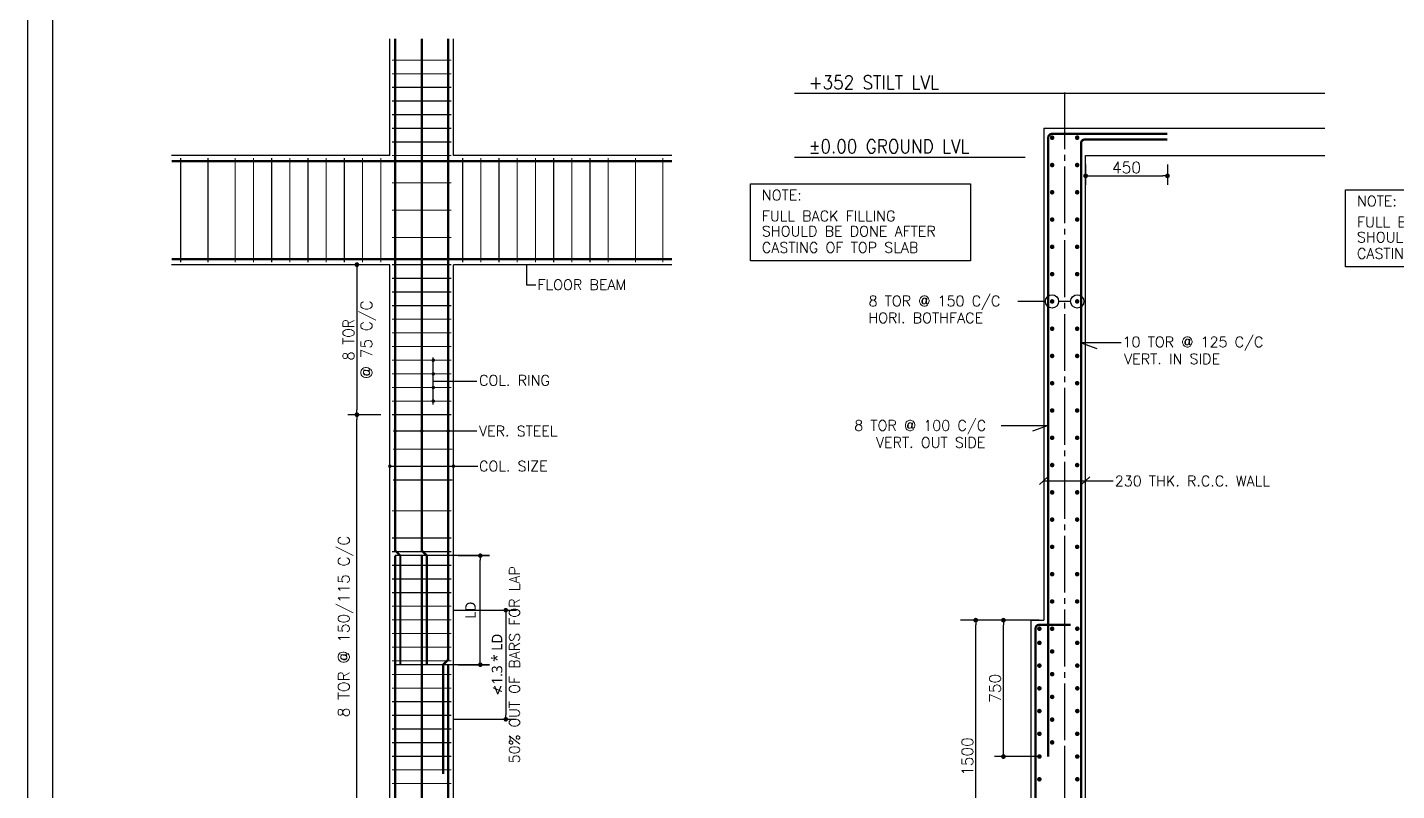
# Model space of a CAD drawing. Extents: x -200722 to 834823, y -494970 to 88783.
# Drawn here: x 433119 to 463223, y -163124 to -146335 of the extents above; entities that cross this region are included whole.
import ezdxf

# ---------------------------------------------------------------- set-up
doc = ezdxf.new("R2010")
doc.units = 0
doc.header["$LTSCALE"] = 100
doc.header["$MEASUREMENT"] = 0
doc.header["$PDMODE"] = 34
doc.linetypes.add('ACAD_ISO04W100', pattern=[30, 24, -3, 0, -3])
doc.linetypes.add('CL', pattern=[3.25, 2.5, -0.25, 0.25, -0.25])
doc.layers.get('0').update_dxf_attribs({"linetype": 'CONTINUOUS'})
doc.layers.get('DEFPOINTS').update_dxf_attribs({"linetype": 'CONTINUOUS'})
for name, color, linetype in [('5', 4, 'CONTINUOUS'), ('A-Grid', 5, 'ACAD_ISO04W100'), ('BEAM', 4, 'CONTINUOUS'), ('DIM', 3, 'CONTINUOUS'), ('DIM-1', 7, 'CONTINUOUS'), ('FOOTING DIM', 4, 'CONTINUOUS'), ('STEEL', 6, 'CONTINUOUS'), ('TEXT', 2, 'CONTINUOUS')]:
    doc.layers.add(name, color=color, linetype=linetype)
doc.layers.add('9_PRINT BOUNDARY_NON PRINT', color=32, linetype='CONTINUOUS', plot=False)
doc.layers.add('9_TITLE TEXT', color=7, linetype='CONTINUOUS', lineweight=20)
doc.styles.add('ROMANS', font='romans.shx')
doc.styles.get("Standard").update_dxf_attribs({"font": 'simplex.shx'})
doc.dimstyles.new('01 S.K', dxfattribs={"dimtxt": 230, "dimasz": 100, "dimexe": 200, "dimexo": 100, "dimgap": 50, "dimtad": 1, "dimdec": 0, "dimzin": 0, "dimdsep": 46, "dimtxsty": 'Standard', "dimblk": 'DOT', "dimcen": 0.09, "dimclrd": 4, "dimclre": 4, "dimclrt": 4, "dimadec": 0, "dimazin": 0, "dimtfac": 1, "dimtdec": 0, "dimtofl": 0, "dimtmove": 0, "dimatfit": 3, "dimfxl": 2, "dimtolj": 1, "dimtzin": 0, "dimarcsym": 1})
doc.dimstyles.new('STANDARD$0', dxfattribs={"dimtxt": 2.5, "dimasz": 2.5, "dimexe": 2, "dimexo": 0.7, "dimgap": 0.9, "dimtad": 1, "dimdec": 0, "dimdsep": 46, "dimtxsty": 'ROMANS', "dimcen": 0.09, "dimclrd": 4, "dimclre": 4, "dimclrt": 3, "dimadec": 0, "dimazin": 0, "dimtfac": 1, "dimtdec": 0, "dimtmove": 0, "dimatfit": 3, "dimfxl": 1, "dimtolj": 1, "dimtzin": 0, "dimarcsym": 0})

# ---------------------------------------------------------------- blocks, each defined once
blk = doc.blocks.new('DOT')
at = {"color": 0, "linetype": 'ByBlock'}
blk.add_line((-0.5, 0), (-1, 0), dxfattribs=at)
at = {"color": 0, "linetype": 'ByBlock', "const_width": 0.5}
blk.add_lwpolyline([(-0.25, 0, 1), (0.25, 0, 1)], format="xyb", close=True, dxfattribs=at)
blk = doc.blocks.new('*D1159')
at = {"layer": 'BEAM', "color": 0, "lineweight": -2, "transparency": 16777216}
for p, q in [((455365, -159375), (454379, -159375)), ((454579, -162271), (454579, -159479)), ((455365, -162375), (454379, -162375))]:
    blk.add_line(p, q, dxfattribs=at)
at = {"layer": 'DEFPOINTS', "color": 0, "lineweight": -3, "transparency": 16777216}
for p in [(454579, -159375), (455565, -159375, -34), (455565, -162375, -34)]:
    blk.add_point(p, dxfattribs=at)
at = {"layer": 'BEAM', "color": 0, "lineweight": -2, "transparency": 16777216, "xscale": 104, "yscale": 104, "zscale": 104}
for p, rotation in [((454579, -159375), 90), ((454579, -162375), 270)]:
    blk.add_blockref('DOT', p, dxfattribs=dict(at, rotation=rotation))
at = {"layer": 'BEAM', "color": 0, "transparency": 16777216, "insert": (454395, -160875), "char_height": 248, "attachment_point": 5, "rotation": 90}
blk.add_mtext('\\A1;750', dxfattribs=at)
blk = doc.blocks.new('_DOT')
at = {"color": 0, "linetype": 'ByBlock'}
blk.add_line((-0.5, 0), (-1, 0), dxfattribs=at)
at = {"color": 0, "linetype": 'ByBlock', "const_width": 0.5}
blk.add_lwpolyline([(-0.25, 0, 1), (0.25, 0, 1)], format="xyb", close=True, dxfattribs=at)
blk = doc.blocks.new('*D1160')
at = {"layer": 'BEAM', "color": 0, "lineweight": -2, "transparency": 16777216}
for p, q in [((454985, -159375), (453770, -159375)), ((453970, -165271), (453970, -159479)), ((454985, -165375), (453770, -165375))]:
    blk.add_line(p, q, dxfattribs=at)
at = {"layer": 'DEFPOINTS', "color": 0, "lineweight": -3, "transparency": 16777216}
for p in [(453970, -159375), (455185, -159375, -34), (455185, -165375)]:
    blk.add_point(p, dxfattribs=at)
at = {"layer": 'BEAM', "color": 0, "lineweight": -2, "transparency": 16777216, "xscale": 104, "yscale": 104, "zscale": 104}
for p, rotation in [((453970, -159375), 90), ((453970, -165375), 270)]:
    blk.add_blockref('DOT', p, dxfattribs=dict(at, rotation=rotation))
at = {"layer": 'BEAM', "color": 0, "transparency": 16777216, "insert": (453786, -162375), "char_height": 248, "attachment_point": 5, "rotation": 90}
blk.add_mtext('\\A1;1500', dxfattribs=at)
blk = doc.blocks.new('*D1155')
at = {"layer": 'BEAM', "color": 0, "lineweight": -2, "transparency": 16777216}
for p, q in [((456385, -149351), (456385, -149802)), ((456489, -149602), (458081, -149602)), ((458185, -149351), (458185, -149802))]:
    blk.add_line(p, q, dxfattribs=at)
at = {"layer": 'DEFPOINTS', "color": 0, "lineweight": -3, "transparency": 16777216}
for p in [(456385, -149151, -11774), (458185, -149151, -11774), (458185, -149602)]:
    blk.add_point(p, dxfattribs=at)
at = {"layer": 'BEAM', "color": 0, "lineweight": -2, "transparency": 16777216, "xscale": 104, "yscale": 104, "zscale": 104, "rotation": 180}
blk.add_blockref('DOT', (456385, -149602), dxfattribs=at)
at = {"layer": 'BEAM', "color": 0, "lineweight": -2, "transparency": 16777216, "xscale": 104, "yscale": 104, "zscale": 104}
blk.add_blockref('DOT', (458185, -149602), dxfattribs=at)
at = {"layer": 'BEAM', "color": 0, "transparency": 16777216, "insert": (457285, -149418), "char_height": 248, "attachment_point": 5}
blk.add_mtext('\\A1;450', dxfattribs=at)
blk = doc.blocks.new('*D1845')
at = {"layer": 'BEAM', "color": 0, "lineweight": -2, "transparency": 16777216}
for p, q in [((440889, -154855), (440165, -154855)), ((440365, -164065), (440365, -154959)), ((440889, -164169), (440165, -164169))]:
    blk.add_line(p, q, dxfattribs=at)
at = {"layer": 'DEFPOINTS', "color": 0, "lineweight": -3, "transparency": 16777216}
for p in [(440365, -154855), (441089, -154855), (441089, -164169)]:
    blk.add_point(p, dxfattribs=at)
at = {"layer": 'BEAM', "color": 0, "lineweight": -2, "transparency": 16777216, "xscale": 104, "yscale": 104, "zscale": 104}
for p, rotation in [((440365, -154855), 90), ((440365, -164169), 270)]:
    blk.add_blockref('DOT', p, dxfattribs=dict(at, rotation=rotation))
at = {"layer": 'BEAM', "color": 0, "transparency": 16777216, "insert": (440116, -159512), "char_height": 248, "attachment_point": 5, "rotation": 90}
blk.add_mtext('\\A1;8 TOR @ 150/115 C/C', dxfattribs=at)
blk = doc.blocks.new('*D1846')
at = {"layer": 'BEAM', "color": 0, "lineweight": -2, "transparency": 16777216}
for p, q in [((440889, -151555), (440165, -151555)), ((440365, -151659), (440365, -154751)), ((440889, -154855), (440165, -154855))]:
    blk.add_line(p, q, dxfattribs=at)
at = {"layer": 'DEFPOINTS', "color": 0, "lineweight": -3, "transparency": 16777216}
for p in [(441089, -151555), (440365, -154855), (441089, -154855)]:
    blk.add_point(p, dxfattribs=at)
at = {"layer": 'BEAM', "color": 0, "lineweight": -2, "transparency": 16777216, "xscale": 104, "yscale": 104, "zscale": 104}
for p, rotation in [((440365, -151555), 90), ((440365, -154855), 270)]:
    blk.add_blockref('DOT', p, dxfattribs=dict(at, rotation=rotation))
at = {"layer": 'BEAM', "color": 0, "transparency": 16777216, "char_height": 248, "attachment_point": 5, "rotation": 90}
for s, insert in [('\\A1;@ 75 C/C}', (440614, -153205)), ('\\A1;{\\W0.9;8 TOR ', (440181, -153205))]:
    blk.add_mtext(s, dxfattribs=dict(at, insert=insert))
blk = doc.blocks.new('*D2030')
at = {"layer": 'DEFPOINTS', "color": 0, "linetype": 'ByBlock', "lineweight": -3, "ltscale": 10, "transparency": 16777216}
for p in [(442489, -157955), (443077, -157955), (442489, -160355)]:
    blk.add_point(p, dxfattribs=at)
at = {"layer": 'FOOTING DIM', "color": 4, "linetype": 'ByBlock', "lineweight": -2, "ltscale": 10, "transparency": 16777216}
for p, q in [((442589, -157955), (443277, -157955)), ((443077, -160255), (443077, -158055)), ((442589, -160355), (443277, -160355))]:
    blk.add_line(p, q, dxfattribs=at)
at = {"layer": 'FOOTING DIM', "color": 4, "linetype": 'ByBlock', "lineweight": -2, "ltscale": 10, "transparency": 16777216, "xscale": 100, "yscale": 100, "zscale": 100}
for p, rotation in [((443077, -157955), 90), ((443077, -160355), 270)]:
    blk.add_blockref('_DOT', p, dxfattribs=dict(at, rotation=rotation))
at = {"layer": 'FOOTING DIM', "color": 4, "linetype": 'ByBlock', "lineweight": -3, "ltscale": 10, "transparency": 16777216, "insert": (442862, -159155), "char_height": 230, "attachment_point": 5, "rotation": 90}
blk.add_mtext('\\A1;{\\fLucida Sans Unicode|b0|i0|c0|p34;LD}', dxfattribs=at)
blk = doc.blocks.new('*D2031')
at = {"layer": 'DEFPOINTS', "color": 0, "linetype": 'ByBlock', "lineweight": -3, "ltscale": 10, "transparency": 16777216}
for p in [(443180, -159155), (443180, -161555), (443637, -161555)]:
    blk.add_point(p, dxfattribs=at)
at = {"layer": 'FOOTING DIM', "color": 4, "linetype": 'ByBlock', "lineweight": -2, "ltscale": 10, "transparency": 16777216}
for p, q in [((443280, -159155), (443837, -159155)), ((443637, -159255), (443637, -161455)), ((443280, -161555), (443837, -161555))]:
    blk.add_line(p, q, dxfattribs=at)
at = {"layer": 'FOOTING DIM', "color": 4, "linetype": 'ByBlock', "lineweight": -2, "ltscale": 10, "transparency": 16777216, "xscale": 100, "yscale": 100, "zscale": 100}
for p, rotation in [((443637, -159155), 90), ((443637, -161555), 270)]:
    blk.add_blockref('_DOT', p, dxfattribs=dict(at, rotation=rotation))
at = {"layer": 'FOOTING DIM', "color": 4, "linetype": 'ByBlock', "lineweight": -3, "ltscale": 10, "transparency": 16777216, "insert": (443637, -160355), "char_height": 230, "attachment_point": 5, "rotation": 90}
blk.add_mtext('\\A1;{\\fLucida Sans Unicode|b0|i0|c0|p34;≮1.3 * LD\\P\\Fsimplex|c0;50% CUT OF BARS FOR LAP}', dxfattribs=at)

msp = doc.modelspace()

# ---------------------------------------------------------------- linework, layer by layer
at = {"color": 18, "ltscale": 0.4, "true_color": 0x000000}
for p, q in [((461641.5, -147791.3), (449982.8, -147791.3)), ((455056.6, -149199.3), (449982.8, -149199.3))]:
    msp.add_line(p, q, dxfattribs=at)
at = {"color": 18, "true_color": 0x000000}
msp.add_lwpolyline([(433669.4, -183032.7), (525079.4, -183032.7), (525079.4, -118792.7), (433669.4, -118792.7)], close=True, dxfattribs=at)
at = {"layer": '5', "color": 18, "ltscale": 0.4, "true_color": 0x000000}
for p, q in [((441088.9, -149155.4), (441088.9, -146586.7)), ((442488.9, -149155.4), (442488.9, -146586.7)), ((441088.9, -149155.4), (436288.9, -149155.4)), ((447288.9, -149155.4), (442488.9, -149155.4)), ((441088.9, -151555.4), (436288.9, -151555.4)), ((441088.9, -167555.4), (441088.9, -151555.4)), ((442488.9, -167555.4), (442488.9, -151555.4)), ((447288.9, -151555.4), (442488.9, -151555.4)), ((443280, -157955.4), (441203.9, -157955.4)), ((443280, -160355.4), (441203.9, -160355.4))]:
    msp.add_line(p, q, dxfattribs=at)
at = {"layer": '5', "color": 18, "lineweight": -3, "ltscale": 0.4, "true_color": 0x000000}
for p, q in [((455464.6, -148551.3, -11774.1), (455464.6, -159375.3)), ((455464.6, -148551.3, -16078.3), (461641.5, -148551.3, 12820.5)), ((456384.6, -165375.3, -250), (456384.6, -149151.3, -11774.1)), ((456384.6, -149151.3, -11774.1), (461641.5, -149151.3, 12820.5)), ((455184.6, -176575.3), (455184.6, -159375.3)), ((455184.6, -159375.3, -33.9), (455464.6, -159375.3, -33.9))]:
    msp.add_line(p, q, dxfattribs=at)
at = {"layer": '9_PRINT BOUNDARY_NON PRINT', "color": 18, "true_color": 0x000000}
msp.add_lwpolyline([(433119.4, -183582.7), (525629.4, -183582.7), (525629.4, -118242.7), (433119.4, -118242.7)], close=True, dxfattribs=at)
at = {"layer": '9_TITLE TEXT', "color": 18, "true_color": 0x000000}
msp.add_lwpolyline([(525079.4, -118792.7), (433669.4, -118792.7), (433669.4, -183032.7), (525079.4, -183032.7)], dxfattribs=at)
at = {"layer": 'A-Grid', "color": 8, "linetype": 'CL', "ltscale": 5}
msp.add_lwpolyline([(455924.6, -147767.3), (455924.6, -181465.6)], dxfattribs=at)
at = {"layer": 'A-Grid', "color": 8, "linetype": 'CL', "ltscale": 5, "elevation": -29786.5}
msp.add_lwpolyline([(455924.6, -162244.1), (455924.6, -181465.6)], dxfattribs=at)
at = {"layer": 'DIM', "color": 18, "lineweight": -3, "ltscale": 0.4, "true_color": 0x000000}
msp.add_line((454995.3, -159375.3, -33.9), (453636.8, -159375.3, -33.9), dxfattribs=at)
at = {"layer": 'DIM-1', "color": 18, "linetype": 'Continuous', "true_color": 0x000000}
for p, q in [((442488.9, -159155.4), (443871.1, -159155.4)), ((442488.9, -161555.4), (443871.1, -161555.4))]:
    msp.add_line(p, q, dxfattribs=at)
at = {"layer": 'STEEL', "color": 18, "true_color": 0x000000}
for points, const_width in [([(441318.9, -160355.4), (441318.9, -157955.4), (441203.9, -157840.4), (441203.9, -146586.7)], 50.8), ([(441903.9, -160355.4), (441903.9, -157955.4), (441788.9, -157840.4), (441788.9, -146586.7)], 50.8), ([(442373.9, -146586.7), (442373.9, -160240.4), (442258.9, -160355.4), (442258.9, -162755.4)], 50.8), ([(441138.2, -147055.4), (442439.7, -147055.4)], 25), ([(441138.2, -147355.4), (442439.7, -147355.4)], 25), ([(441138.2, -147655.4), (442439.7, -147655.4)], 25), ([(441138.2, -147955.4), (442439.7, -147955.4)], 25), ([(441138.2, -148255.4), (442439.7, -148255.4)], 25), ([(441138.2, -148555.4), (442439.7, -148555.4)], 25), ([(441138.2, -148855.4), (442439.7, -148855.4)], 25), ([(447288.9, -149280.4), (436288.9, -149280.4)], 50.8), ([(436488.9, -149210), (436488.9, -151500.8)], 25), ([(437088.9, -149210), (437088.9, -151500.8)], 25), ([(437688.9, -149210), (437688.9, -151500.8)], 25), ([(438088.9, -149210), (438088.9, -151500.8)], 25), ([(438488.9, -149210), (438488.9, -151500.8)], 25), ([(438888.9, -149210), (438888.9, -151500.8)], 25), ([(439288.9, -149210), (439288.9, -151500.8)], 25), ([(439688.9, -149210), (439688.9, -151500.8)], 25), ([(440088.9, -149210), (440088.9, -151500.8)], 25), ([(440488.9, -149210), (440488.9, -151500.8)], 25), ([(440888.9, -149210), (440888.9, -151500.8)], 25), ([(441138.2, -149155.4), (442439.7, -149155.4)], 25), ([(442688.9, -149210), (442688.9, -151500.8)], 25), ([(443088.9, -149210), (443088.9, -151500.8)], 25), ([(443488.9, -149210), (443488.9, -151500.8)], 25), ([(443888.9, -149210), (443888.9, -151500.8)], 25), ([(444288.9, -149210), (444288.9, -151500.8)], 25), ([(444688.9, -149210), (444688.9, -151500.8)], 25), ([(445088.9, -149210), (445088.9, -151500.8)], 25), ([(445488.9, -149210), (445488.9, -151500.8)], 25), ([(445888.9, -149210), (445888.9, -151500.8)], 25), ([(446488.9, -149210), (446488.9, -151500.8)], 25), ([(447088.9, -149210), (447088.9, -151500.8)], 25), ([(441138.2, -149755.4), (442439.7, -149755.4)], 25), ([(441138.2, -150355.4), (442439.7, -150355.4)], 25), ([(441138.2, -150955.4), (442439.7, -150955.4)], 25), ([(447288.9, -151430.4), (436288.9, -151430.4)], 50.8), ([(441138.2, -151555.4), (442439.7, -151555.4)], 25), ([(441138.2, -151855.4), (442439.7, -151855.4)], 25), ([(441138.2, -152155.4), (442439.7, -152155.4)], 25), ([(441138.2, -152455.4), (442439.7, -152455.4)], 25), ([(441138.2, -152755.4), (442439.7, -152755.4)], 25), ([(441138.2, -153055.4), (442439.7, -153055.4)], 25), ([(441138.2, -153355.4), (442439.7, -153355.4)], 25), ([(441138.2, -153655.4), (442439.7, -153655.4)], 25), ([(441138.2, -153955.4), (442439.7, -153955.4)], 25), ([(441138.2, -154255.4), (442439.7, -154255.4)], 25), ([(441138.2, -154555.4), (442439.7, -154555.4)], 25), ([(441138.2, -154855.4), (442439.7, -154855.4)], 25), ([(441160.5, -155612.1), (442462, -155612.1)], 25), ([(441160.5, -156290.3), (442462, -156290.3)], 25), ([(441138.2, -156968.5), (442439.7, -156968.5)], 25), ([(441138.2, -157568.5), (442439.7, -157568.5)], 25), ([(441138.2, -157868.5), (442439.7, -157868.5)], 25), ([(441203.9, -157955.4), (441203.9, -179391.9), (443003.9, -179391.9)], 50.8), ([(441788.9, -157955.4), (441788.9, -179391.9), (443588.9, -179391.9)], 50.8), ([(441138.2, -158168.5), (442439.7, -158168.5)], 25), ([(441138.2, -158468.5), (442439.7, -158468.5)], 25), ([(441138.2, -158768.5), (442439.7, -158768.5)], 25), ([(441138.2, -159068.5), (442439.7, -159068.5)], 25), ([(441138.2, -159368.5), (442439.7, -159368.5)], 25), ([(441138.2, -159668.5), (442439.7, -159668.5)], 25), ([(441138.2, -159968.5), (442439.7, -159968.5)], 25), ([(442373.9, -160355.4), (442373.9, -179553.1), (440573.9, -179553.1)], 50.8), ([(441138.2, -160268.5), (442439.7, -160268.5)], 25), ([(441138.2, -160568.5), (442439.7, -160568.5)], 25), ([(441138.2, -160868.5), (442439.7, -160868.5)], 25), ([(441138.2, -161168.5), (442439.7, -161168.5)], 25), ([(441138.2, -161468.5), (442439.7, -161468.5)], 25), ([(441138.2, -161768.5), (442439.7, -161768.5)], 25), ([(441138.2, -162068.5), (442439.7, -162068.5)], 25), ([(441138.2, -162368.5), (442439.7, -162368.5)], 25), ([(441138.2, -162668.5), (442439.7, -162668.5)], 25), ([(441138.2, -162968.5), (442439.7, -162968.5)], 25)]:
    msp.add_lwpolyline(points, dxfattribs=dict(at, const_width=const_width))
at = {"layer": 'STEEL', "color": 18, "lineweight": -3, "ltscale": 0.4, "true_color": 0x000000, "const_width": 50.8}
for points in [[(458184.6, -148676.3), (455649.6, -148676.3, 0.4142136), (455564.6, -148761.3), (455564.6, -162375.3)], [(458184.6, -148801.3), (456369.6, -148801.3, 0.4142136), (456284.6, -148886.3), (456284.6, -178566), (454484.6, -178566)]]:
    msp.add_lwpolyline(points, format="xyb", dxfattribs=at)
at = {"layer": 'STEEL', "color": 18, "lineweight": -3, "ltscale": 0.4, "true_color": 0x000000, "const_width": 50, "elevation": -11774.1}
for points in [[(455674.6, -148761.3, 1), (455624.6, -148761.3, 1)], [(456174.6, -148761.3, -1), (456224.6, -148761.3, -1)]]:
    msp.add_lwpolyline(points, format="xyb", close=True, dxfattribs=at)
at = {"layer": 'STEEL', "color": 18, "lineweight": -3, "ltscale": 0.4, "true_color": 0x000000, "const_width": 50}
for points in [[(455674.6, -149362.9, 1), (455624.6, -149362.9, 1)], [(456174.6, -149362.9, -1), (456224.6, -149362.9, -1)], [(455674.6, -149962.9, 1), (455624.6, -149962.9, 1)], [(456174.6, -149962.9, -1), (456224.6, -149962.9, -1)], [(455674.6, -150562.9, 1), (455624.6, -150562.9, 1)], [(456174.6, -150562.9, -1), (456224.6, -150562.9, -1)], [(455674.6, -151162.9, 1), (455624.6, -151162.9, 1)], [(456174.6, -151162.9, -1), (456224.6, -151162.9, -1)], [(455674.6, -151762.9, 1), (455624.6, -151762.9, 1)], [(456174.6, -151762.9, -1), (456224.6, -151762.9, -1)], [(455674.6, -152362.9, 1), (455624.6, -152362.9, 1)], [(456174.6, -152362.9, -1), (456224.6, -152362.9, -1)], [(455674.6, -152962.9, 1), (455624.6, -152962.9, 1)], [(456174.6, -152962.9, -1), (456224.6, -152962.9, -1)], [(455674.6, -153562.9, 1), (455624.6, -153562.9, 1)], [(456174.6, -153562.9, -1), (456224.6, -153562.9, -1)], [(455674.6, -154162.9, 1), (455624.6, -154162.9, 1)], [(456174.6, -154162.9, -1), (456224.6, -154162.9, -1)], [(455674.6, -154762.9, 1), (455624.6, -154762.9, 1)], [(456174.6, -154762.9, -1), (456224.6, -154762.9, -1)], [(455674.6, -155362.9, 1), (455624.6, -155362.9, 1)], [(456174.6, -155362.9, -1), (456224.6, -155362.9, -1)], [(455674.6, -155962.9, 1), (455624.6, -155962.9, 1)], [(456174.6, -155962.9, -1), (456224.6, -155962.9, -1)], [(455674.6, -156562.9, 1), (455624.6, -156562.9, 1)], [(456174.6, -156562.9, -1), (456224.6, -156562.9, -1)], [(455674.6, -157162.9, 1), (455624.6, -157162.9, 1)], [(456174.6, -157162.9, -1), (456224.6, -157162.9, -1)], [(455674.6, -157762.9, 1), (455624.6, -157762.9, 1)], [(456174.6, -157762.9, -1), (456224.6, -157762.9, -1)], [(455674.6, -158362.9, 1), (455624.6, -158362.9, 1)], [(456174.6, -158362.9, -1), (456224.6, -158362.9, -1)], [(455674.6, -158962.9, 1), (455624.6, -158962.9, 1)], [(456174.6, -158962.9, -1), (456224.6, -158962.9, -1)], [(455343.9, -159562.9, -1), (455393.9, -159562.9, -1)], [(455674.6, -159562.9, 1), (455624.6, -159562.9, 1)], [(456177, -159562.9, -1), (456227, -159562.9, -1)], [(455343.9, -159874.2, -1), (455393.9, -159874.2, -1)], [(456177, -159874.2, -1), (456227, -159874.2, -1)], [(455674.6, -160062.9, 1), (455624.6, -160062.9, 1)], [(455343.9, -160374.2, -1), (455393.9, -160374.2, -1)], [(456177, -160374.2, -1), (456227, -160374.2, -1)], [(455674.6, -160562.9, 1), (455624.6, -160562.9, 1)], [(455343.9, -160874.2, -1), (455393.9, -160874.2, -1)], [(455674.6, -161062.9, 1), (455624.6, -161062.9, 1)], [(456177, -160874.2, -1), (456227, -160874.2, -1)], [(455343.9, -161374.2, -1), (455393.9, -161374.2, -1)], [(456177, -161374.2, -1), (456227, -161374.2, -1)], [(455674.6, -161562.9, 1), (455624.6, -161562.9, 1)], [(455343.9, -161874.2, -1), (455393.9, -161874.2, -1)], [(456177, -161874.2, -1), (456227, -161874.2, -1)], [(455674.6, -162062.9, 1), (455624.6, -162062.9, 1)], [(455343.9, -162374.2, -1), (455393.9, -162374.2, -1)], [(456177, -162374.2, -1), (456227, -162374.2, -1)], [(455343.9, -162874.2, -1), (455393.9, -162874.2, -1)], [(456177, -162874.2, -1), (456227, -162874.2, -1)]]:
    msp.add_lwpolyline(points, format="xyb", close=True, dxfattribs=at)
at = {"layer": 'STEEL', "color": 18, "lineweight": -3, "ltscale": 0.4, "true_color": 0x000000, "const_width": 50.8, "elevation": -33.9}
msp.add_lwpolyline([(456059.6, -159475.3), (455369.6, -159475.3, 0.4142136), (455284.6, -159560.3), (455284.6, -178675.5), (457084.6, -178675.5)], format="xyb", dxfattribs=at)
at = {"layer": 'TEXT', "color": 18, "true_color": 0x000000}
for p, q in [((444093.4, -151555.4), (444093.4, -151998.7)), ((444093.4, -151998.7), (444295.6, -151998.7)), ((455501.7, -152362.9), (454895.4, -152362.9)), ((456056.4, -152362.9), (455792.8, -152362.9)), ((457164.7, -153272.8), (456284.6, -153272.8)), ((456284.6, -153272.8), (456629.8, -153398)), ((442043.6, -154633.7), (442043.6, -153600.1)), ((442043.6, -154116.9), (443004, -154116.9)), ((441203.9, -155210.9), (443003.4, -155210.9)), ((454531.1, -155090.3, -33.9), (455564.6, -155090.3, -33.9)), ((455564.6, -155090.3, -33.9), (455219.4, -155215.5, -33.9)), ((441088.9, -155985.4), (443025.8, -155985.4)), ((455557.5, -156223.5), (455371.9, -156389.4)), ((456477.5, -156223.5), (456291.9, -156389.4)), ((455464.6, -156306.5), (456988.2, -156306.5))]:
    msp.add_line(p, q, dxfattribs=at)
for points in [[(449015.4, -149774.2), (453856.7, -149774.2), (453856.7, -151474.1), (449015.4, -151474.1)], [(462099.2, -149906.1), (466940.6, -149906.1), (466940.6, -151606), (462099.2, -151606)]]:
    msp.add_lwpolyline(points, close=True, dxfattribs=at)
at = {"layer": 'TEXT', "color": 18, "true_color": 0x000000, "const_width": 38.1}
for points in [[(442024.5, -153657.2, 1), (442062.6, -153657.2, 1)], [(442024.5, -153957.2, 1), (442062.6, -153957.2, 1)], [(442024.5, -154257.2, 1), (442062.6, -154257.2, 1)], [(442024.5, -154555.4, 1), (442062.6, -154555.4, 1)], [(441184.9, -155212.7, 1), (441223, -155212.7, 1)], [(441769.9, -155212.7, 1), (441808, -155212.7, 1)], [(442354.9, -155212.7, 1), (442393, -155212.7, 1)], [(441069.9, -155987.2, 1), (441108, -155987.2, 1)], [(442469.9, -155987.2, 1), (442508, -155987.2, 1)]]:
    msp.add_lwpolyline(points, format="xyb", close=True, dxfattribs=at)
at = {"layer": 'TEXT', "color": 18, "true_color": 0x000000}
for centre in [(455647.2, -152362.9), (456202, -152362.9)]:
    msp.add_circle(centre, 145.5, dxfattribs=at)

# ---------------------------------------------------------------- texts
at = {"layer": 'TEXT', "color": 18, "true_color": 0x000000, "width": 0.9}
for s, p in [('+352 STILT LVL ', (450301.2, -147695.5, 8813.6)), ('%%P0.00 GROUND LVL ', (450301.2, -149103.5, 8813.6))]:
    msp.add_text(s, height=300, dxfattribs=at).set_placement(p)
at = {"layer": 'TEXT', "color": 18, "true_color": 0x000000}
for s, p in [('NOTE:', (449267, -150139.3)), ('NOTE:', (462350.9, -150271.2)), ('FULL BACK FILLING', (449267, -150599)), ('FULL BACK FILLING', (462350.9, -150730.9)), ('SHOULD BE DONE AFTER', (449267, -150934.5)), ('CASTING OF TOP SLAB', (449267, -151292.1)), ('SHOULD BE DONE AFTER', (462350.9, -151066.4)), ('CASTING OF TOP SLAB', (462350.9, -151423.9)), ('FLOOR BEAM', (444333.7, -152111.7)), ('8 TOR @ 150 C/C', (451613, -152469.5, -7446.6)), ('HORI. BOTHFACE', (451607.6, -152840.9, -7446.6)), ('10 TOR @ 125 C/C', (457197.6, -153369.4)), ('VERT. IN SIDE', (457232, -153743.2)), ('COL. RING', (443049.7, -154215.2)), ('8 TOR @ 100 C/C', (451298.9, -155207.1, -33.9)), ('VER. STEEL', (443049.1, -155330.5)), ('VERT. OUT SIDE', (451776, -155580.9, -33.9)), ('COL. SIZE', (443049.1, -156100.6)), ('230 THK. R.C.C. WALL', (457026.7, -156427.9))]:
    msp.add_text(s, height=230, dxfattribs=at).set_placement(p)

# ---------------------------------------------------------------- dimensions: what is measured, and where the dimension line sits
at = {"layer": 'BEAM', "color": 18, "true_color": 0x000000}
dim = msp.add_linear_dim(base=(458184.6, -149602.4), p1=(456384.6, -149151.3, -11774.1), p2=(458184.6, -149151.3, -11774.1), dimstyle='STANDARD$0', override={"dimscale": 8, "dimtxt": 31, "dimasz": 13, "dimexe": 25, "dimexo": 25, "dimgap": 7.5, "dimlfac": 0.25, "dimzin": 3, "dimtxsty": 'Standard', "dimblk": 'DOT', "dimcen": 3, "dimdle": 4, "dimclrd": 0, "dimclre": 0, "dimclrt": 0, "dimtmove": 2, "dimldrblk": 'DOT', "dimtzin": 3}, dxfattribs=at)
dim.commit()
dim.dimension.update_dxf_attribs({"geometry": '*D1155', "text_midpoint": (457284.6, -149418.4)})
for p1, angle, text, picture, middle in [((441088.9, -151555.4), 270, '{\\W0.9;8 TOR \\X @ 75 C/C}', '*D1846', (440365.3, -153205.4)), ((441088.9, -164168.5), 90, '8 TOR @ 150/115 C/C', '*D1845', (440116.4, -159512))]:
    dim = msp.add_linear_dim(base=(440365.3, -154855.4), p1=p1, p2=(441088.9, -154855.4), angle=angle, text=text, dimstyle='STANDARD$0', override={"dimscale": 8, "dimtxt": 31, "dimasz": 13, "dimexe": 25, "dimexo": 25, "dimgap": 7.5, "dimlfac": 0.25, "dimzin": 3, "dimtxsty": 'Standard', "dimblk": 'DOT', "dimcen": 3, "dimdle": 4, "dimclrd": 0, "dimclre": 0, "dimclrt": 0, "dimtmove": 2, "dimldrblk": 'DOT', "dimtzin": 3}, dxfattribs=at)
    dim.commit()
    dim.dimension.update_dxf_attribs({"geometry": picture, "text_midpoint": middle})
for base, p1, p2, picture, middle in [((453969.6, -159375.3), (455184.6, -165375.3), (455184.6, -159375.3, -33.9), '*D1160', (453785.6, -162375.3)), ((454579.1, -159375.3), (455564.6, -162375.3, -33.9), (455564.6, -159375.3, -33.9), '*D1159', (454395.1, -160875.3))]:
    dim = msp.add_linear_dim(base=base, p1=p1, p2=p2, angle=90, dimstyle='STANDARD$0', override={"dimscale": 8, "dimtxt": 31, "dimasz": 13, "dimexe": 25, "dimexo": 25, "dimgap": 7.5, "dimlfac": 0.25, "dimzin": 3, "dimtxsty": 'Standard', "dimblk": 'DOT', "dimcen": 3, "dimdle": 4, "dimclrd": 0, "dimclre": 0, "dimclrt": 0, "dimtmove": 2, "dimldrblk": 'DOT', "dimtzin": 3}, dxfattribs=at)
    dim.commit()
    dim.dimension.update_dxf_attribs({"geometry": picture, "text_midpoint": middle})
at = {"layer": 'FOOTING DIM', "color": 40, "linetype": 'ByBlock', "lineweight": -3, "ltscale": 10}
dim = msp.add_linear_dim(base=(443077.5, -157955.4), p1=(442488.9, -160355.4), p2=(442488.9, -157955.4), angle=90, text='{\\fLucida Sans Unicode|b0|i0|c0|p34;LD}', dimstyle='01 S.K', override={"dimgap": 100, "dimlfac": 0.25}, dxfattribs=at)
dim.commit()
dim.dimension.update_dxf_attribs({"geometry": '*D2030', "text_midpoint": (442862.5, -159155.4)})
dim = msp.add_linear_dim(base=(443636.5, -161555.4), p1=(443180, -159155.4), p2=(443180, -161555.4), angle=90, text='{\\fLucida Sans Unicode|b0|i0|c0|p34;≮1.3 * LD\\X\\Fsimplex|c0;50% CUT OF BARS FOR LAP}', dimstyle='01 S.K', override={"dimgap": 100, "dimlfac": 0.25}, dxfattribs=at)
dim.commit()
dim.dimension.update_dxf_attribs({"geometry": '*D2031', "text_midpoint": (443636.5, -160355.4), "dimtype": 160})

doc.saveas('drawing.dxf')
